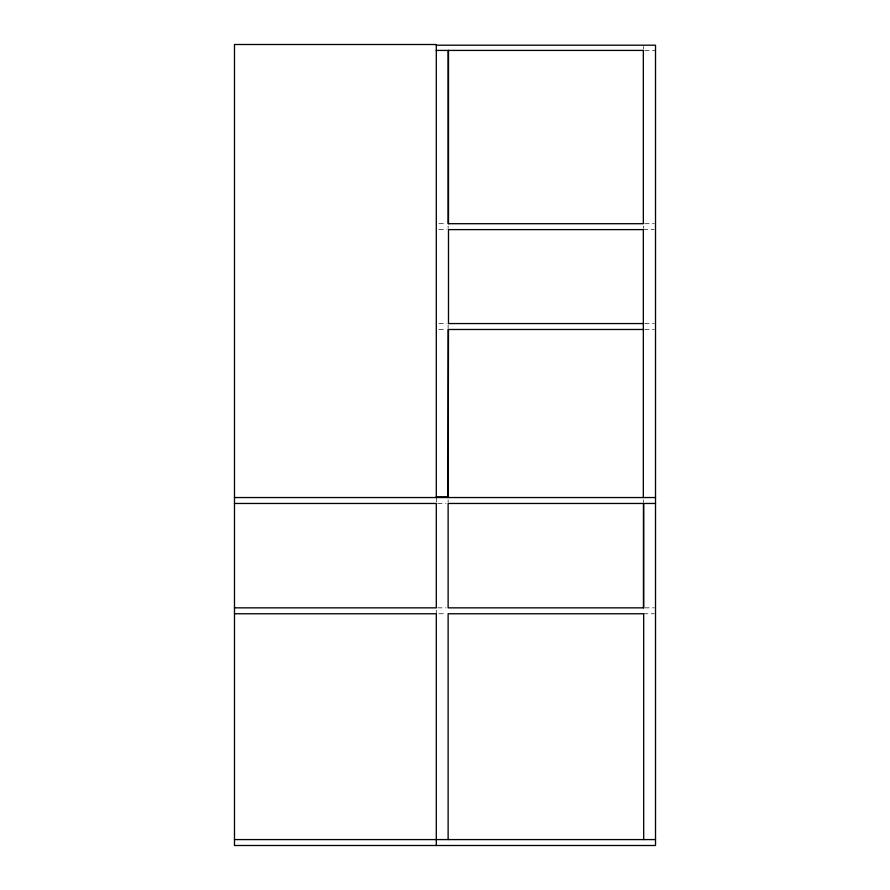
<?xml version="1.0" encoding="UTF-8"?>
<svg xmlns="http://www.w3.org/2000/svg" width="890" height="890" viewBox="0 0 890 890"><rect width="100%" height="100%" fill="white"/><g stroke="black" fill="none" stroke-linecap="round" stroke-linejoin="round"><path stroke-width="0.67" stroke-dasharray="4.45 3.34" d="M644.694 50.419L655.518 50.419M438.926 223.702L445.501 223.702M644.694 223.702L654.161 223.702M438.926 229.609L446.813 229.609M643.337 229.609L654.161 229.609M438.926 323.559L446.813 323.559M644.694 323.559L654.161 323.559M438.926 329.478L445.501 329.478M644.694 329.478L654.161 329.478M437.68 503.462L445.979 503.462M437.691 607.848L446.035 607.848M644.794 607.848L654.194 607.848M438.926 613.755L445.501 613.755M643.459 613.755L654.194 613.755M643.337 499.913L643.337 502.272M643.337 46.502L643.337 49.106M643.337 226.06L643.337 228.43M448.126 226.06L448.126 228.43M448.126 324.75L448.126 328.299M448.126 499.913L448.126 502.272M436.3 497.543L436.3 502.272M436.3 610.206L436.3 613.755"/><path stroke-width="1.33" d="M448.482 329.478L448.126 497.543L448.126 329.478L643.337 329.478M436.3 45.201L655.518 45.201L655.518 845.5L234.482 845.5L234.482 44.5L436.3 44.5L436.3 497.543M436.3 50.419L643.337 50.419L643.337 223.702L448.126 223.702L448.126 50.419M643.337 323.559L448.482 323.559L448.482 229.609L643.337 229.609L643.337 497.543M436.3 496.843L448.482 496.843M234.482 497.543L655.518 497.543M234.482 503.462L436.3 503.462L436.3 607.848L234.482 607.848M655.518 503.462L448.126 503.462L448.126 607.848L643.681 607.848L643.681 503.462M234.482 613.755L436.3 613.755L436.3 845.5M234.482 839.582L655.518 839.582M643.681 839.582L643.681 613.755L448.126 613.755L448.126 839.582M643.448 503.462L643.448 607.848M448.482 50.419L448.482 223.702"/></g></svg>
